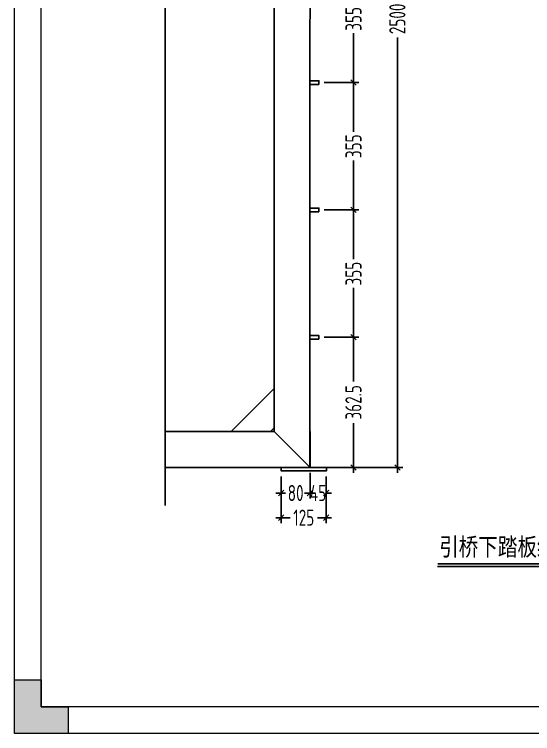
# Model space of a CAD drawing. Header units: millimetres. Extents: x 4 to 2106212, y -117026 to 198097.
# Drawn here: x 1826596 to 1828040, y 185554 to 187559 of the extents above; entities that cross this region are included whole.
import ezdxf

# ---------------------------------------------------------------- set-up
doc = ezdxf.new("R2010")
doc.units = ezdxf.units.MM
doc.linetypes.add('PHANTOM2', pattern=[1.25, 0.625, -0.125, 0.125, -0.125, 0.125, -0.125])
for name, color, linetype in [('100x100铝方通', 3, 'Continuous'), ('HR-Break', 1, 'PHANTOM2'), ('HR-dimension', 9, 'Continuous'), ('HR-Zhuliang', 3, 'Continuous'), ('标注', 9, 'Continuous'), ('铝条', 31, 'Continuous'), ('铝通', 4, 'Continuous')]:
    doc.layers.add(name, color=color, linetype=linetype)
doc.layers.add('图框', color=7, linetype='Continuous', lineweight=13)
doc.layers.add('文本', color=3, linetype='Continuous', lineweight=13)
doc.styles.add('hztxt', font='ros1.shx', dxfattribs={"width": 0.8, "bigfont": 'hztxt.shx'})
doc.styles.add('工程字体', font='arial.ttf', dxfattribs={"width": 0.8})
doc.dimstyles.new('DIM-15', dxfattribs={"dimscale": 15, "dimtxt": 3, "dimasz": 1, "dimexe": 1, "dimexo": 1, "dimgap": 0.5, "dimtad": 0, "dimdec": 1, "dimrnd": 0.0005, "dimzin": 9, "dimdsep": 46, "dimtxsty": 'hztxt', "dimblk": 'OBLIQUE', "dimcen": 0, "dimdle": 1, "dimclrd": 9, "dimclre": 9, "dimclrt": 2, "dimazin": 2, "dimtfac": 1, "dimtdec": 1, "dimtix": 1, "dimtofl": 0, "dimtmove": 2, "dimatfit": 3, "dimfxl": 1, "dimarcsym": 2})

# ---------------------------------------------------------------- blocks, each defined once
blk = doc.blocks.new('_Oblique')
at = {"color": 0, "linetype": 'ByBlock', "lineweight": -2}
blk.add_line((-0.5, -0.5), (0.5, 0.5), dxfattribs=at)
blk = doc.blocks.new('*D395')
at = {"layer": 'Defpoints', "color": 0, "ltscale": 1.5, "transparency": 16777216}
for p in [(1827419.6, 188796.2), (1827419.5, 186296.2), (1827662.9, 186296.2)]:
    blk.add_point(p, dxfattribs=at)
at = {"layer": 'HR-dimension', "color": 9, "lineweight": -2, "ltscale": 1.5, "transparency": 16777216}
for p, q in [((1827662.9, 188811.2), (1827662.9, 187598.1)), ((1827434.6, 188796.2), (1827677.9, 188796.2)), ((1827662.9, 186281.2), (1827662.9, 187494.3)), ((1827434.5, 186296.2), (1827677.9, 186296.2))]:
    blk.add_line(p, q, dxfattribs=at)
at = {"layer": 'HR-dimension', "color": 9, "lineweight": -2, "ltscale": 1.5, "transparency": 16777216, "xscale": 15, "yscale": 15, "zscale": 15}
for p, rotation in [((1827662.9, 188796.2), 90), ((1827662.9, 186296.2), 270)]:
    blk.add_blockref('_Oblique', p, dxfattribs=dict(at, rotation=rotation))
at = {"layer": 'HR-dimension', "color": 2, "ltscale": 1.5, "transparency": 16777216, "insert": (1827662.9, 187546.2), "char_height": 45, "attachment_point": 5, "rotation": 90, "style": 'hztxt'}
blk.add_mtext('2500', dxfattribs=at)
blk = doc.blocks.new('*U116')
blk.add_line((0, 0), (46.16, 0))
at = {"const_width": 0.5}
blk.add_lwpolyline([(0, 0.75), (46.16, 0.75)], dxfattribs=at)
at = {"style": '工程字体', "width": 0.8}
blk.add_attdef('图名标注', (0.42, 3), '', height=5, dxfattribs=at)
blk = doc.blocks.new('*D202')
at = {"layer": 'Defpoints', "color": 0, "ltscale": 1.5, "transparency": 16777216}
for p in [(1827339.6, 186286.2), (1827464.5, 186286.2), (1827464.5, 186156)]:
    blk.add_point(p, dxfattribs=at)
at = {"layer": 'HR-dimension', "color": 9, "lineweight": -2, "ltscale": 1.5, "transparency": 16777216}
for p, q in [((1827339.6, 186271.2), (1827339.6, 186141)), ((1827464.5, 186271.2), (1827464.5, 186141)), ((1827324.6, 186156), (1827364, 186156)), ((1827479.5, 186156), (1827440.2, 186156))]:
    blk.add_line(p, q, dxfattribs=at)
at = {"layer": 'HR-dimension', "color": 9, "lineweight": -2, "ltscale": 1.5, "transparency": 16777216, "xscale": 15, "yscale": 15, "zscale": 15, "rotation": 180}
blk.add_blockref('_Oblique', (1827339.6, 186156), dxfattribs=at)
at = {"layer": 'HR-dimension', "color": 9, "lineweight": -2, "ltscale": 1.5, "transparency": 16777216, "xscale": 15, "yscale": 15, "zscale": 15}
blk.add_blockref('_Oblique', (1827464.5, 186156), dxfattribs=at)
at = {"layer": 'HR-dimension', "color": 2, "ltscale": 1.5, "transparency": 16777216, "insert": (1827402.1, 186156), "char_height": 45, "attachment_point": 5, "style": 'hztxt'}
blk.add_mtext('125', dxfattribs=at)
blk = doc.blocks.new('*D203')
at = {"layer": 'Defpoints', "color": 0, "ltscale": 1.5, "transparency": 16777216}
for p in [(1827339.6, 186286.2), (1827419.6, 186296.2), (1827419.6, 186224.7)]:
    blk.add_point(p, dxfattribs=at)
at = {"layer": 'HR-dimension', "color": 9, "lineweight": -2, "ltscale": 1.5, "transparency": 16777216}
for p, q in [((1827339.6, 186271.2), (1827339.6, 186209.7)), ((1827419.6, 186281.2), (1827419.6, 186209.7)), ((1827324.6, 186224.7), (1827351.7, 186224.7)), ((1827434.6, 186224.7), (1827407.5, 186224.7))]:
    blk.add_line(p, q, dxfattribs=at)
at = {"layer": 'HR-dimension', "color": 9, "lineweight": -2, "ltscale": 1.5, "transparency": 16777216, "xscale": 15, "yscale": 15, "zscale": 15, "rotation": 180}
blk.add_blockref('_Oblique', (1827339.6, 186224.7), dxfattribs=at)
at = {"layer": 'HR-dimension', "color": 9, "lineweight": -2, "ltscale": 1.5, "transparency": 16777216, "xscale": 15, "yscale": 15, "zscale": 15}
blk.add_blockref('_Oblique', (1827419.6, 186224.7), dxfattribs=at)
at = {"layer": 'HR-dimension', "color": 2, "ltscale": 1.5, "transparency": 16777216, "insert": (1827379.6, 186224.7), "char_height": 45, "attachment_point": 5, "style": 'hztxt'}
blk.add_mtext('80', dxfattribs=at)
blk = doc.blocks.new('*D204')
at = {"layer": 'Defpoints', "color": 0, "ltscale": 1.5, "transparency": 16777216}
for p in [(1827419.6, 186296.2), (1827464.5, 186286.2), (1827464.5, 186224.7)]:
    blk.add_point(p, dxfattribs=at)
at = {"layer": 'HR-dimension', "color": 9, "lineweight": -2, "ltscale": 1.5, "transparency": 16777216}
for p, q in [((1827419.6, 186281.2), (1827419.6, 186209.7)), ((1827464.5, 186271.2), (1827464.5, 186209.7)), ((1827419.6, 186224.7), (1827404.6, 186224.7)), ((1827464.5, 186224.7), (1827479.5, 186224.7))]:
    blk.add_line(p, q, dxfattribs=at)
at = {"layer": 'HR-dimension', "color": 9, "lineweight": -2, "ltscale": 1.5, "transparency": 16777216, "xscale": 15, "yscale": 15, "zscale": 15}
blk.add_blockref('_Oblique', (1827419.6, 186224.7), dxfattribs=at)
at = {"layer": 'HR-dimension', "color": 9, "lineweight": -2, "ltscale": 1.5, "transparency": 16777216, "xscale": 15, "yscale": 15, "zscale": 15, "rotation": 180}
blk.add_blockref('_Oblique', (1827464.5, 186224.7), dxfattribs=at)
at = {"layer": 'HR-dimension', "color": 2, "ltscale": 1.5, "transparency": 16777216, "insert": (1827442.1, 186224.7), "char_height": 45, "attachment_point": 5, "style": 'hztxt'}
blk.add_mtext('45', dxfattribs=at)
blk = doc.blocks.new('GW-TK')
at = {"layer": '图框', "linetype": 'Continuous', "lineweight": 0}
h = blk.add_hatch(color=256, dxfattribs=at)
h.dxf.hatch_style = 1
h.paths.add_polyline_path([(927193.56, 464418.01), (927193.56, 464423.01), (927188.55, 464423.01), (927188.55, 464428.01), (927183.55, 464428.01), (927183.55, 464418.01)])
at = {"layer": '图框'}
for points in [[(927183.55, 464715.01), (927603.55, 464715.01), (927603.55, 464418.01), (927183.55, 464418.01)], [(927188.55, 464710.01), (927598.55, 464710.01), (927598.55, 464423.01), (927188.55, 464423.01)]]:
    blk.add_lwpolyline(points, close=True, dxfattribs=at)
at = {"layer": '图框', "linetype": 'Continuous', "lineweight": 0}
blk.add_lwpolyline([(927188.55, 464428.01), (927188.55, 464423.01), (927193.56, 464423.01), (927193.56, 464418.01), (927183.55, 464418.01), (927183.55, 464428.01)], close=True, dxfattribs=at)
blk = doc.blocks.new('*D585')
at = {"layer": 'Defpoints', "color": 0, "ltscale": 1.5, "transparency": 16777216}
for p in [(1827444.5, 187723.7), (1827444.4, 187368.7), (1827540.7, 187368.7)]:
    blk.add_point(p, dxfattribs=at)
at = {"layer": 'HR-dimension', "color": 9, "lineweight": -2, "ltscale": 1.5, "transparency": 16777216}
for p, q in [((1827540.7, 187738.7), (1827540.7, 187586.1)), ((1827459.5, 187723.7), (1827555.7, 187723.7)), ((1827540.7, 187353.7), (1827540.7, 187506.3)), ((1827459.4, 187368.7), (1827555.7, 187368.7))]:
    blk.add_line(p, q, dxfattribs=at)
at = {"layer": 'HR-dimension', "color": 9, "lineweight": -2, "ltscale": 1.5, "transparency": 16777216, "xscale": 15, "yscale": 15, "zscale": 15}
for p, rotation in [((1827540.7, 187723.7), 90), ((1827540.7, 187368.7), 270)]:
    blk.add_blockref('_Oblique', p, dxfattribs=dict(at, rotation=rotation))
at = {"layer": 'HR-dimension', "color": 2, "ltscale": 1.5, "transparency": 16777216, "insert": (1827540.7, 187546.2), "char_height": 45, "attachment_point": 5, "rotation": 90, "style": 'hztxt'}
blk.add_mtext('355', dxfattribs=at)
blk = doc.blocks.new('*D586')
at = {"layer": 'Defpoints', "color": 0, "ltscale": 1.5, "transparency": 16777216}
for p in [(1827444.4, 187368.7), (1827444.4, 187013.7), (1827540.6, 187013.7)]:
    blk.add_point(p, dxfattribs=at)
at = {"layer": 'HR-dimension', "color": 9, "lineweight": -2, "ltscale": 1.5, "transparency": 16777216}
for p, q in [((1827540.6, 187383.7), (1827540.6, 187231.1)), ((1827459.4, 187368.7), (1827555.6, 187368.7)), ((1827540.6, 186998.7), (1827540.6, 187151.3)), ((1827459.4, 187013.7), (1827555.6, 187013.7))]:
    blk.add_line(p, q, dxfattribs=at)
at = {"layer": 'HR-dimension', "color": 9, "lineweight": -2, "ltscale": 1.5, "transparency": 16777216, "xscale": 15, "yscale": 15, "zscale": 15}
for p, rotation in [((1827540.6, 187368.7), 90), ((1827540.6, 187013.7), 270)]:
    blk.add_blockref('_Oblique', p, dxfattribs=dict(at, rotation=rotation))
at = {"layer": 'HR-dimension', "color": 2, "ltscale": 1.5, "transparency": 16777216, "insert": (1827540.6, 187191.2), "char_height": 45, "attachment_point": 5, "rotation": 90, "style": 'hztxt'}
blk.add_mtext('355', dxfattribs=at)
blk = doc.blocks.new('*D587')
at = {"layer": 'Defpoints', "color": 0, "ltscale": 1.5, "transparency": 16777216}
for p in [(1827444.4, 187013.7), (1827444.3, 186658.7), (1827540.6, 186658.7)]:
    blk.add_point(p, dxfattribs=at)
at = {"layer": 'HR-dimension', "color": 9, "lineweight": -2, "ltscale": 1.5, "transparency": 16777216}
for p, q in [((1827540.6, 187028.7), (1827540.6, 186876.1)), ((1827459.4, 187013.7), (1827555.6, 187013.7)), ((1827540.6, 186643.7), (1827540.6, 186796.3)), ((1827459.3, 186658.7), (1827555.6, 186658.7))]:
    blk.add_line(p, q, dxfattribs=at)
at = {"layer": 'HR-dimension', "color": 9, "lineweight": -2, "ltscale": 1.5, "transparency": 16777216, "xscale": 15, "yscale": 15, "zscale": 15}
for p, rotation in [((1827540.6, 187013.7), 90), ((1827540.6, 186658.7), 270)]:
    blk.add_blockref('_Oblique', p, dxfattribs=dict(at, rotation=rotation))
at = {"layer": 'HR-dimension', "color": 2, "ltscale": 1.5, "transparency": 16777216, "insert": (1827540.6, 186836.2), "char_height": 45, "attachment_point": 5, "rotation": 90, "style": 'hztxt'}
blk.add_mtext('355', dxfattribs=at)
blk = doc.blocks.new('*D588')
at = {"layer": 'Defpoints', "color": 0, "ltscale": 1.5, "transparency": 16777216}
for p in [(1827444.3, 186658.7), (1827465.4, 186296.2), (1827540.5, 186296.2)]:
    blk.add_point(p, dxfattribs=at)
at = {"layer": 'HR-dimension', "color": 9, "lineweight": -2, "ltscale": 1.5, "transparency": 16777216}
for p, q in [((1827540.5, 186673.7), (1827540.5, 186535.3)), ((1827459.3, 186658.7), (1827555.5, 186658.7)), ((1827540.5, 186281.2), (1827540.5, 186419.5)), ((1827480.4, 186296.2), (1827555.5, 186296.2))]:
    blk.add_line(p, q, dxfattribs=at)
at = {"layer": 'HR-dimension', "color": 9, "lineweight": -2, "ltscale": 1.5, "transparency": 16777216, "xscale": 15, "yscale": 15, "zscale": 15}
for p, rotation in [((1827540.5, 186658.7), 90), ((1827540.5, 186296.2), 270)]:
    blk.add_blockref('_Oblique', p, dxfattribs=dict(at, rotation=rotation))
at = {"layer": 'HR-dimension', "color": 2, "ltscale": 1.5, "transparency": 16777216, "insert": (1827540.5, 186477.4), "char_height": 45, "attachment_point": 5, "rotation": 90, "style": 'hztxt'}
blk.add_mtext('362.5', dxfattribs=at)

msp = doc.modelspace()

# ---------------------------------------------------------------- linework, layer by layer
at = {"layer": '100x100铝方通'}
msp.add_lwpolyline([(1827419.5822, 186396.1715), (1827419.5822, 186296.1715), (1827016.4064, 186296.1824)], dxfattribs=at)
at = {"layer": 'HR-Break', "linetype": 'Continuous'}
msp.add_lwpolyline([(1827016.3821, 188941.5944), (1827016.3821, 187905.5574), (1827038.2571, 187896.1824), (1826994.5071, 187896.1824), (1827016.3821, 187886.8074), (1827016.3821, 186189.8321)], dxfattribs=at)
at = {"layer": 'HR-Zhuliang'}
msp.add_line((1827319.544, 186396.2122), (1827419.5822, 186296.1788), dxfattribs=at)
for points in [[(1827016.4064, 188796.1824), (1827419.5822, 188796.1715), (1827419.5417, 186296.1715), (1827016.4064, 186296.1824)], [(1827016.4042, 188696.1824), (1827319.5799, 188696.1737), (1827319.544, 186396.1737), (1827016.4086, 186396.1824)]]:
    msp.add_lwpolyline(points, dxfattribs=at)
at = {"layer": '标注', "linetype": 'Continuous'}
for points in [[(1827444.4195, 187363.6954), (1827419.4132, 187363.6954), (1827419.4132, 187373.6954), (1827444.4195, 187373.6954)], [(1827444.3512, 187008.6954), (1827419.3448, 187008.6954), (1827419.3448, 187018.6954), (1827444.3512, 187018.6954)], [(1827444.2829, 186653.6954), (1827419.2765, 186653.6954), (1827419.2765, 186663.6954), (1827444.2829, 186663.6954)]]:
    msp.add_lwpolyline(points, close=True, dxfattribs=at)
at = {"layer": '铝条'}
msp.add_lwpolyline([(1827319.5438, 186406.174), (1827319.5438, 186516.174), (1827199.5438, 186396.174), (1827309.5438, 186396.174)], close=True, dxfattribs=at)
at = {"layer": '铝通'}
msp.add_lwpolyline([(1827339.5834, 186296.1737), (1827465.44, 186296.1737), (1827465.44, 186286.1737), (1827339.5834, 186286.1737)], close=True, dxfattribs=at)

# ---------------------------------------------------------------- block references
at = {"xscale": 10, "yscale": 10, "zscale": 10}
msp.add_blockref('*U116', (1827774.8897, 186019.856), dxfattribs=at).add_auto_attribs({'图名标注': '引桥下踏板结构图'})
at = {"layer": '文本', "xscale": 15, "yscale": 15, "zscale": 15}
msp.add_blockref('GW-TK', (-12081157.0574, -6780716.0096), dxfattribs=at)

# ---------------------------------------------------------------- dimensions: what is measured, and where the dimension line sits
at = {"layer": 'HR-dimension', "ltscale": 1.5}
for base, p1, p2, picture, middle in [((1827662.8731, 186296.2193), (1827419.5822, 188796.1715), (1827419.5417, 186296.2193), '*D395', (1827662.8731, 187546.1954)), ((1827540.6922, 187368.6954), (1827444.4878, 187723.6954), (1827444.4195, 187368.6954), '*D585', (1827540.6922, 187546.1954)), ((1827540.6239, 187013.6954), (1827444.4195, 187368.6954), (1827444.3512, 187013.6954), '*D586', (1827540.6239, 187191.1954)), ((1827540.5556, 186658.6954), (1827444.3512, 187013.6954), (1827444.2829, 186658.6954), '*D587', (1827540.5556, 186836.1954)), ((1827540.4873, 186296.1737), (1827444.2829, 186658.6954), (1827465.44, 186296.1737), '*D588', (1827540.4873, 186477.4345))]:
    dim = msp.add_linear_dim(base=base, p1=p1, p2=p2, angle=90, dimstyle='DIM-15', dxfattribs=at)
    dim.commit()
    dim.dimension.update_dxf_attribs({"geometry": picture, "text_midpoint": middle})
for base, p1, p2, picture, middle in [((1827419.5822, 186224.6681), (1827339.5822, 186286.1738), (1827419.5822, 186296.1759), '*D203', (1827379.5822, 186224.6681)), ((1827464.54, 186155.9658), (1827339.5822, 186286.1738), (1827464.54, 186286.1738), '*D202', (1827402.0611, 186155.9658)), ((1827464.54, 186224.6681), (1827419.5822, 186296.1759), (1827464.54, 186286.1738), '*D204', (1827442.0611, 186224.6681))]:
    dim = msp.add_linear_dim(base=base, p1=p1, p2=p2, dimstyle='DIM-15', dxfattribs=at)
    dim.commit()
    dim.dimension.update_dxf_attribs({"geometry": picture, "text_midpoint": middle})

doc.saveas('drawing.dxf')
